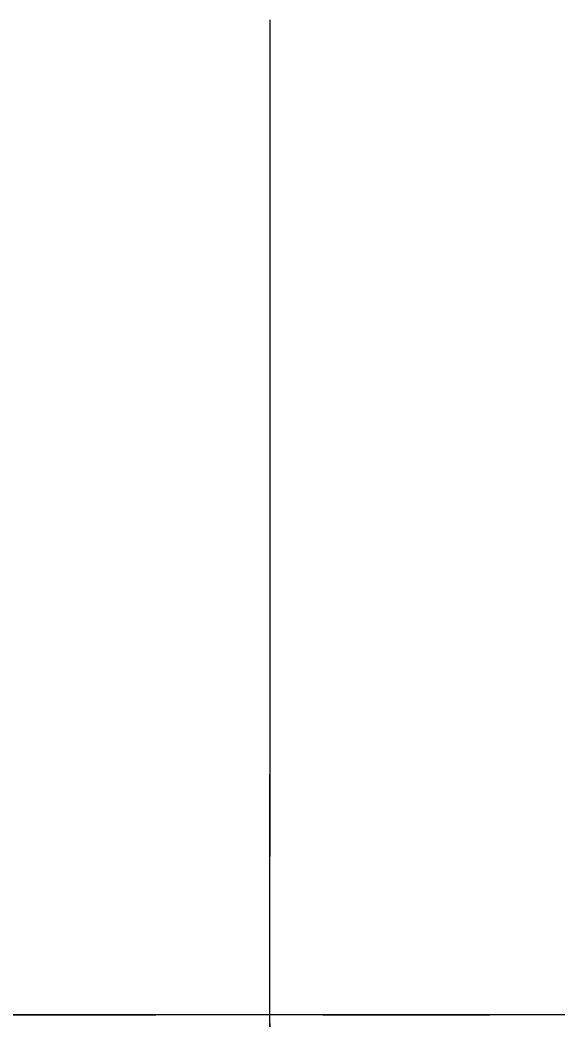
# Model space of a CAD drawing. Header units: millimetres. Extents: x 434053 to 1059003, y -2417481 to 936527.
# Drawn here: x 659437 to 660243, y -2244861 to -2243365 of the extents above; entities that cross this region are included whole.
import ezdxf

# ---------------------------------------------------------------- set-up
doc = ezdxf.new("R2010")
doc.units = ezdxf.units.MM
doc.header["$LTSCALE"] = 1000
doc.header["$MEASUREMENT"] = 0
doc.linetypes.add('CENTER', pattern=[2, 1.25, -0.25, 0.25, -0.25])
doc.linetypes.add('HIDDENX2', pattern=[19.05, 12.7, -6.35])
for name, color, linetype in [('GRID', 8, 'CENTER'), ('HZHZNEWPLOTLAYER#@$TT', 7, 'Continuous'), ('STRUCTURE', 5, 'Continuous')]:
    doc.layers.add(name, color=color, linetype=linetype)

# ---------------------------------------------------------------- blocks, each defined once
blk = doc.blocks.new('A$C4AEA3CD0')
at = {"layer": 'GRID'}
for p, q in [((11420.7, 10225.07), (11420.7, 1079.59)), ((11420.7, 6368.36, 0), (11420.7, 9097.83, 0)), ((0, 8737.96), (13349.88, 8737.96)), ((12729.83, 8737.96, 0), (9572.44, 8737.96, 0))]:
    blk.add_line(p, q, dxfattribs=at)
at = {"layer": 'STRUCTURE', "linetype": 'HIDDENX2', "elevation": 0}
blk.add_lwpolyline([(12729.83, 8737.96), (10665.7, 8737.96), (10665.7, 8717.96), (12729.83, 8717.96)], dxfattribs=at)

msp = doc.modelspace()

# ---------------------------------------------------------------- block references
at = {"layer": 'HZHZNEWPLOTLAYER#@$TT'}
msp.add_blockref('A$C4AEA3CD0', (648390.6, -2253589.6), dxfattribs=at)

doc.saveas('drawing.dxf')
